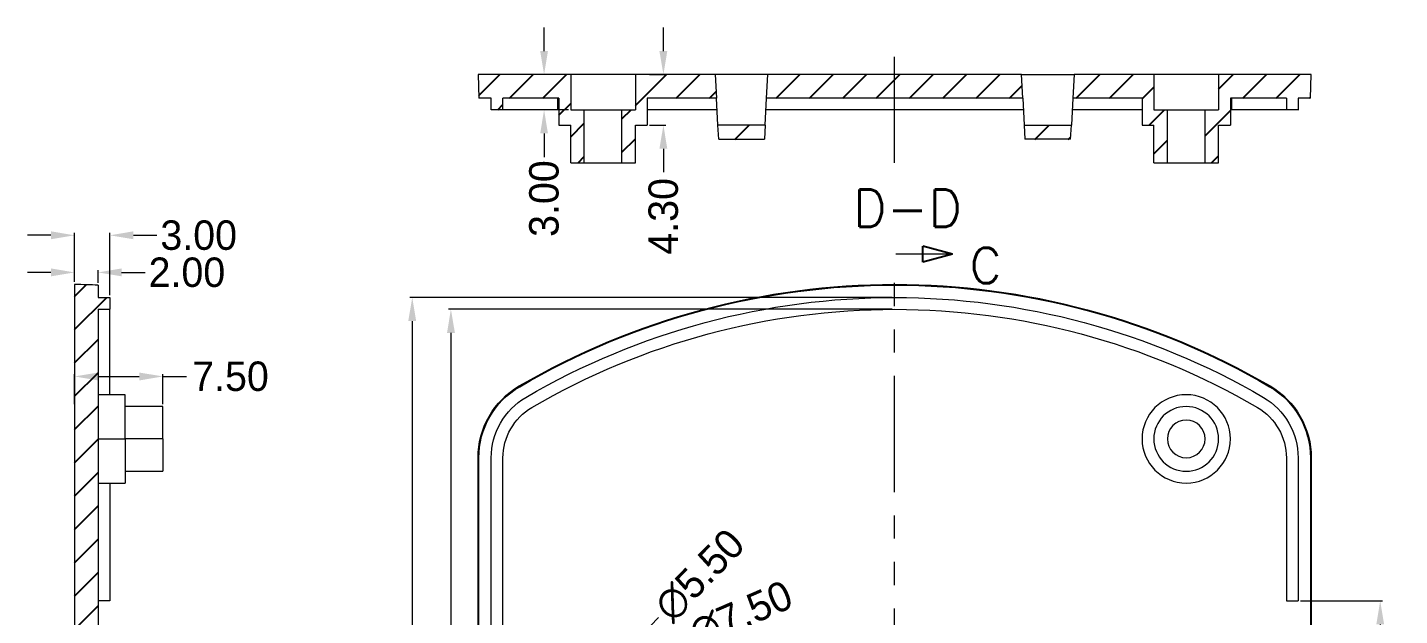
# Model space of a CAD drawing. Extents: x -222 to 335, y 201 to 414.
# Drawn here: x -106.4 to 10, y 322.2 to 372.2 of the extents above; entities that cross this region are included whole.
import ezdxf

# ---------------------------------------------------------------- set-up
doc = ezdxf.new("R2010")
doc.units = 0
doc.header["$MEASUREMENT"] = 0
doc.linetypes.add('PHANTOM', pattern=[2.5, 1.25, -0.25, 0.25, -0.25, 0.25, -0.25])
doc.layers.add('20', color=7, linetype='Continuous')
doc.layers.add('TOP', color=7, linetype='Continuous')
doc.styles.add('blockfont', font='simplex.shx', dxfattribs={"bigfont": 'bigfont'})
doc.dimstyles.get("Standard").update_dxf_attribs({"dimtxt": 0.18, "dimasz": 0.18, "dimexe": 0.18, "dimexo": 0.0625, "dimgap": 0.09, "dimtad": 0, "dimtih": 1, "dimtoh": 1, "dimdec": 4, "dimzin": 0, "dimdsep": 46, "dimtxsty": 'Standard', "dimcen": 0.09, "dimadec": 0, "dimazin": 0, "dimtfac": 1, "dimtdec": 4, "dimtofl": 0, "dimtmove": 0, "dimatfit": 3, "dimfxl": 0, "dimtolj": 1, "dimtzin": 0, "dimarcsym": 0})

# ---------------------------------------------------------------- blocks, each defined once
blk = doc.blocks.new('HATCH5')
at = {"color": 200, "linetype": 'Continuous'}
for p, q in [((175.77, 143.53), (176.76, 144.52)), ((175.77, 140.71), (178.5, 143.43)), ((175.77, 137.88), (177.77, 139.88)), ((175.77, 135.05), (177.77, 137.05)), ((175.77, 132.23), (177.77, 134.22)), ((175.77, 129.4), (177.77, 131.4)), ((175.77, 126.57), (177.77, 128.57)), ((175.77, 123.74), (177.77, 125.74)), ((175.77, 120.92), (177.77, 122.92)), ((175.77, 118.09), (177.77, 120.09)), ((175.77, 115.26), (177.77, 117.26)), ((175.77, 112.44), (177.77, 114.43)), ((175.77, 109.61), (177.77, 111.61)), ((175.77, 106.78), (177.77, 108.78)), ((175.8, 103.98), (177.77, 105.95)), ((176.17, 101.53), (177.77, 103.13)), ((176.17, 98.7), (177.77, 100.3)), ((176.17, 95.87), (177.58, 97.28)), ((177.58, 97.28), (177.77, 97.47)), ((176.17, 93.05), (177.77, 94.65)), ((175.77, 89.82), (177.77, 91.82)), ((175.77, 86.99), (177.77, 88.99)), ((175.77, 84.17), (177.77, 86.16)), ((176.17, 81.74), (177.77, 83.34)), ((176.17, 78.91), (177.77, 80.51)), ((176.17, 76.08), (177.77, 77.68)), ((176.17, 73.26), (177.77, 74.86)), ((176.17, 70.43), (177.77, 72.03)), ((176.17, 67.6), (177.77, 69.2)), ((176.17, 64.78), (177.77, 66.38)), ((176.17, 61.95), (177.77, 63.55)), ((175.77, 61.55), (176, 61.78)), ((175.77, 58.72), (177.77, 60.72)), ((175.77, 55.9), (177.77, 57.89)), ((176.85, 54.15), (178, 55.29)), ((179.54, 54.01), (180.68, 55.15)), ((180.07, 51.71), (181.27, 52.91)), ((180.07, 48.88), (181.27, 50.08)), ((180.07, 46.06), (181.27, 47.26)), ((180.07, 43.23), (181.27, 44.43)), ((180.07, 40.4), (181.27, 41.6)), ((179.55, 37.06), (181.27, 38.77)), ((175.77, 36.11), (177.51, 37.85)), ((175.77, 33.28), (177.77, 35.28)), ((175.77, 30.45), (177.9, 32.58))]:
    blk.add_line(p, q, dxfattribs=at)
blk = doc.blocks.new('HATCH7')
at = {"color": 200, "linetype": 'Continuous'}
for p, q in [((210.08, 170.97), (211.87, 172.75)), ((212.7, 170.75), (214.7, 172.75)), ((215.52, 170.75), (217.53, 172.75)), ((223.39, 170.13), (226.02, 172.75)), ((226.84, 170.75), (228.85, 172.75)), ((235.33, 170.75), (237.34, 172.75)), ((238.16, 170.75), (240.17, 172.75)), ((240.99, 170.75), (243, 172.75)), ((243.82, 170.75), (245.83, 172.75)), ((246.65, 170.75), (248.66, 172.75)), ((249.48, 170.75), (251.49, 172.75)), ((252.31, 170.75), (254.31, 172.75)), ((260.8, 170.75), (262.8, 172.75)), ((263.63, 170.75), (265.63, 172.75)), ((272.89, 171.52), (274.12, 172.75)), ((274.95, 170.75), (276.95, 172.75)), ((277.78, 170.75), (279.78, 172.75)), ((229.67, 170.75), (230.24, 171.32)), ((255.14, 170.75), (256.21, 171.82)), ((266.39, 170.68), (267.39, 171.68)), ((211.69, 169.75), (212.14, 170.2)), ((216.89, 169.29), (217.89, 170.29)), ((280.61, 170.75), (280.69, 170.83)), ((222.24, 168.98), (223.01, 169.75)), ((266.99, 168.45), (268.29, 169.75)), ((271.74, 167.54), (273.89, 169.69)), ((279.61, 169.75), (279.64, 169.78)), ((217.89, 167.46), (219.04, 168.61)), ((231.83, 167.25), (233.03, 168.45)), ((257.3, 167.25), (258.5, 168.45)), ((222.24, 166.15), (223.39, 167.3)), ((260.13, 167.25), (260.34, 167.46)), ((267.39, 166.02), (268.54, 167.17)), ((218.51, 165.25), (219.04, 165.78)), ((272.28, 165.25), (272.89, 165.86))]:
    blk.add_line(p, q, dxfattribs=at)
blk = doc.blocks.new('ASSORTED_DRAFT5')
at = {"color": 13}
for p, q in [((253.49, 152.55, 253.49), (250.99, 153.22)), ((250.99, 151.88), (250.99, 153.22)), ((253.49, 152.55, 253.49), (250.99, 151.88))]:
    blk.add_line(p, q, dxfattribs=at)
blk = doc.blocks.new('*D102')
at = {"color": 4, "linetype": 'Continuous', "lineweight": 9}
for p, q in [((1.63, 323.5), (8.6, 323.5)), ((8.4, 321.5), (8.4, 313.03)), ((8.4, 295), (8.4, 303.46)), ((5.4, 293), (8.6, 293))]:
    blk.add_line(p, q, dxfattribs=at)
for points in [[(8.07, 321.5), (8.73, 321.5), (8.4, 323.5)], [(8.07, 295), (8.73, 295), (8.4, 293)]]:
    blk.add_solid(points, dxfattribs=at)
at = {"layer": 'Defpoints', "color": 0, "linetype": 'Continuous', "lineweight": 9}
for p in [(1.43, 323.5), (8.4, 323.5), (5.2, 293)]:
    blk.add_point(p, dxfattribs=at)
at = {"color": 3, "linetype": 'Continuous', "lineweight": 9, "insert": (8.4, 308.25), "char_height": 2.5, "attachment_point": 5, "rotation": 90}
blk.add_mtext('\\A1;30.50', dxfattribs=at)
blk = doc.blocks.new('*D109')
at = {"color": 4, "linetype": 'Continuous', "lineweight": 9}
for p, q in [((-33.02, 348.25), (-70.69, 348.25)), ((-70.49, 346.25), (-70.49, 298.2)), ((-70.49, 239.75), (-70.49, 287.8)), ((-33.02, 237.75), (-70.69, 237.75))]:
    blk.add_line(p, q, dxfattribs=at)
for points in [[(-70.82, 346.25), (-70.15, 346.25), (-70.49, 348.25)], [(-70.82, 239.75), (-70.15, 239.75), (-70.49, 237.75)]]:
    blk.add_solid(points, dxfattribs=at)
at = {"layer": 'Defpoints', "color": 0, "linetype": 'Continuous', "lineweight": 9}
for p in [(-32.82, 348.25), (-70.49, 237.75), (-32.82, 237.75)]:
    blk.add_point(p, dxfattribs=at)
at = {"color": 3, "linetype": 'Continuous', "lineweight": 9, "insert": (-70.49, 293), "char_height": 2.5, "attachment_point": 5, "rotation": 90}
blk.add_mtext('\\A1;110.50', dxfattribs=at)
blk = doc.blocks.new('*D110')
at = {"color": 4, "linetype": 'Continuous', "lineweight": 9}
for p, q in [((-33.02, 349.25), (-73.97, 349.25)), ((-73.77, 347.25), (-73.77, 298.41)), ((-73.77, 238.75), (-73.77, 287.59)), ((-33.02, 236.75), (-73.97, 236.75))]:
    blk.add_line(p, q, dxfattribs=at)
for points in [[(-74.11, 347.25), (-73.44, 347.25), (-73.77, 349.25)], [(-74.11, 238.75), (-73.44, 238.75), (-73.77, 236.75)]]:
    blk.add_solid(points, dxfattribs=at)
at = {"layer": 'Defpoints', "color": 0, "linetype": 'Continuous', "lineweight": 9}
for p in [(-73.77, 349.25), (-32.82, 349.25), (-32.82, 236.75)]:
    blk.add_point(p, dxfattribs=at)
at = {"color": 3, "linetype": 'Continuous', "lineweight": 9, "insert": (-73.77, 293), "char_height": 2.5, "attachment_point": 5, "rotation": 90}
blk.add_mtext('\\A1;112.50', dxfattribs=at)
blk = doc.blocks.new('*D112')
at = {"color": 4, "linetype": 'Continuous', "lineweight": 9}
blk.add_line((-52.86, 322.08), (-54.25, 320.65), dxfattribs=at)
blk.add_solid([(-54.49, 320.88), (-54.02, 320.42), (-55.65, 319.22)], dxfattribs=at)
at = {"layer": 'Defpoints', "color": 0, "linetype": 'Continuous', "lineweight": 9}
for p in [(-55.65, 319.22), (-59.49, 315.28)]:
    blk.add_point(p, dxfattribs=at)
at = {"color": 3, "linetype": 'Continuous', "lineweight": 9, "insert": (-49.37, 325.66), "char_height": 2.5, "attachment_point": 5, "rotation": 45.7391}
blk.add_mtext('\\A1;∅5.50', dxfattribs=at)
blk = doc.blocks.new('*D113')
at = {"color": 4, "linetype": 'Continuous', "lineweight": 9}
blk.add_line((-50.46, 320.33), (-52.29, 319.53), dxfattribs=at)
blk.add_solid([(-52.43, 319.84), (-52.16, 319.23), (-54.13, 318.74)], dxfattribs=at)
at = {"layer": 'Defpoints', "color": 0, "linetype": 'Continuous', "lineweight": 9}
for p in [(-54.13, 318.74), (-61.01, 315.76)]:
    blk.add_point(p, dxfattribs=at)
at = {"color": 3, "linetype": 'Continuous', "lineweight": 9, "insert": (-45.88, 322.31), "char_height": 2.5, "attachment_point": 5, "rotation": 23.429}
blk.add_mtext('\\A1;∅7.50', dxfattribs=at)
blk = doc.blocks.new('*D117')
at = {"color": 4, "linetype": 'Continuous', "lineweight": 9}
for p, q in [((-62.58, 370.18), (-62.58, 372.18)), ((-60.52, 368.18), (-62.78, 368.18)), ((-60.52, 365.18), (-62.78, 365.18)), ((-62.58, 363.18), (-62.58, 361.18))]:
    blk.add_line(p, q, dxfattribs=at)
for points in [[(-62.91, 370.18), (-62.25, 370.18), (-62.58, 368.18)], [(-62.91, 363.18), (-62.25, 363.18), (-62.58, 365.18)]]:
    blk.add_solid(points, dxfattribs=at)
at = {"layer": 'Defpoints', "color": 0, "linetype": 'Continuous', "lineweight": 9}
for p in [(-60.32, 368.18), (-62.58, 365.18), (-60.32, 365.18)]:
    blk.add_point(p, dxfattribs=at)
at = {"color": 3, "linetype": 'Continuous', "lineweight": 9, "insert": (-62.58, 357.65), "char_height": 2.5, "attachment_point": 5, "rotation": 90}
blk.add_mtext('\\A1;3.00', dxfattribs=at)
blk = doc.blocks.new('*D118')
at = {"color": 4, "linetype": 'Continuous', "lineweight": 9}
for p, q in [((-52.45, 370.18), (-52.45, 372.18)), ((-53.62, 368.18), (-52.25, 368.18)), ((-53.62, 363.88), (-52.25, 363.88)), ((-52.45, 361.88), (-52.45, 359.88))]:
    blk.add_line(p, q, dxfattribs=at)
for points in [[(-52.79, 370.18), (-52.12, 370.18), (-52.45, 368.18)], [(-52.79, 361.88), (-52.12, 361.88), (-52.45, 363.88)]]:
    blk.add_solid(points, dxfattribs=at)
at = {"layer": 'Defpoints', "color": 0, "linetype": 'Continuous', "lineweight": 9}
for p in [(-53.82, 368.18), (-53.82, 363.88), (-52.45, 363.88)]:
    blk.add_point(p, dxfattribs=at)
at = {"color": 3, "linetype": 'Continuous', "lineweight": 9, "insert": (-52.45, 356.14), "char_height": 2.5, "attachment_point": 5, "rotation": 90}
blk.add_mtext('\\A1;4.30', dxfattribs=at)
blk = doc.blocks.new('*D119')
at = {"color": 4, "linetype": 'Continuous', "lineweight": 9}
for p, q in [((-104.44, 351.38), (-106.44, 351.38)), ((-102.44, 350.57), (-102.44, 351.58)), ((-100.44, 350.5), (-100.44, 351.58)), ((-98.44, 351.38), (-96.44, 351.38))]:
    blk.add_line(p, q, dxfattribs=at)
for points in [[(-104.44, 351.72), (-104.44, 351.05), (-102.44, 351.38)], [(-98.44, 351.72), (-98.44, 351.05), (-100.44, 351.38)]]:
    blk.add_solid(points, dxfattribs=at)
at = {"layer": 'Defpoints', "color": 0, "linetype": 'Continuous', "lineweight": 9}
for p in [(-100.44, 351.38), (-102.44, 350.37), (-100.44, 350.3)]:
    blk.add_point(p, dxfattribs=at)
at = {"color": 3, "linetype": 'Continuous', "lineweight": 9, "insert": (-92.9, 351.38), "char_height": 2.5, "attachment_point": 5}
blk.add_mtext('\\A1;2.00', dxfattribs=at)
blk = doc.blocks.new('*D120')
at = {"color": 4, "linetype": 'Continuous', "lineweight": 9}
for p, q in [((-104.44, 354.53), (-106.44, 354.53)), ((-102.44, 350.57), (-102.44, 354.73)), ((-99.44, 349.45), (-99.44, 354.73)), ((-97.44, 354.53), (-95.44, 354.53))]:
    blk.add_line(p, q, dxfattribs=at)
for points in [[(-104.44, 354.87), (-104.44, 354.2), (-102.44, 354.53)], [(-97.44, 354.87), (-97.44, 354.2), (-99.44, 354.53)]]:
    blk.add_solid(points, dxfattribs=at)
at = {"layer": 'Defpoints', "color": 0, "linetype": 'Continuous', "lineweight": 9}
for p in [(-99.44, 354.53), (-102.44, 350.37), (-99.44, 349.25)]:
    blk.add_point(p, dxfattribs=at)
at = {"color": 3, "linetype": 'Continuous', "lineweight": 9, "insert": (-91.9, 354.53), "char_height": 2.5, "attachment_point": 5}
blk.add_mtext('\\A1;3.00', dxfattribs=at)
blk = doc.blocks.new('*D121')
at = {"color": 4, "linetype": 'Continuous', "lineweight": 9}
for p, q in [((-102.44, 340.2), (-102.44, 342.75)), ((-100.44, 342.55), (-96.94, 342.55)), ((-94.94, 340.2), (-94.94, 342.75)), ((-94.94, 342.55), (-92.94, 342.55))]:
    blk.add_line(p, q, dxfattribs=at)
for points in [[(-100.44, 342.88), (-100.44, 342.21), (-102.44, 342.55)], [(-96.94, 342.88), (-96.94, 342.21), (-94.94, 342.55)]]:
    blk.add_solid(points, dxfattribs=at)
at = {"layer": 'Defpoints', "color": 0, "linetype": 'Continuous', "lineweight": 9}
for p in [(-94.94, 342.55), (-102.44, 340), (-94.94, 340)]:
    blk.add_point(p, dxfattribs=at)
at = {"color": 3, "linetype": 'Continuous', "lineweight": 9, "insert": (-89.2, 342.55), "char_height": 2.5, "attachment_point": 5}
blk.add_mtext('\\A1;7.50', dxfattribs=at)

msp = doc.modelspace()

# ---------------------------------------------------------------- linework, layer by layer
at = {"layer": '20', "color": 1, "linetype": 'PHANTOM', "lineweight": 9, "ltscale": 7.895389}
for p, q in [((-32.819, 360.677), (-32.819, 369.696)), ((-32.819, 234.034), (-32.819, 352.003))]:
    msp.add_line(p, q, dxfattribs=at)
at = {"layer": '20', "color": 7, "linetype": 'Continuous', "lineweight": 9}
for p, q in [((-68.189, 368.181), (-68.119, 366.181)), ((-60.319, 368.181), (-68.189, 368.181)), ((-60.319, 368.181), (-60.319, 365.181)), ((-54.819, 368.181), (-60.319, 368.181)), ((-54.819, 368.181), (-54.819, 365.181)), ((-48.045, 368.181), (-54.819, 368.181)), ((-48.045, 368.181), (-47.94, 366.181)), ((-43.594, 368.181), (-48.045, 368.181)), ((-43.699, 366.181), (-43.594, 368.181)), ((-22.045, 368.181), (-43.594, 368.181)), ((-21.94, 366.181), (-22.045, 368.181)), ((-22.045, 368.181), (-17.594, 368.181)), ((-17.594, 368.181), (-17.699, 366.181)), ((-10.819, 368.181), (-17.594, 368.181)), ((-10.819, 368.181), (-10.819, 365.181)), ((-5.319, 368.181), (-10.819, 368.181)), ((2.551, 368.181), (-5.319, 368.181)), ((-5.319, 368.181), (-5.319, 365.181)), ((2.481, 366.181), (2.551, 368.181)), ((-67.069, 366.181), (-68.119, 366.181)), ((-67.069, 365.181), (-67.069, 366.181)), ((-61.319, 366.181), (-66.069, 366.181)), ((-66.069, 365.181), (-66.069, 366.181)), ((-61.427, 366.181), (-61.427, 365.181)), ((-61.319, 366.181), (-61.319, 363.881)), ((-47.94, 366.181), (-53.819, 366.181)), ((-53.819, 366.181), (-53.819, 363.881)), ((-47.819, 363.881), (-47.94, 366.181)), ((-43.819, 363.881), (-43.699, 366.181)), ((-21.94, 366.181), (-43.699, 366.181)), ((-21.94, 366.181), (-21.819, 363.881)), ((-17.699, 366.181), (-17.819, 363.881)), ((-11.819, 366.181), (-17.699, 366.181)), ((-11.819, 366.181), (-11.819, 363.881)), ((0.431, 366.181), (-4.319, 366.181)), ((-4.319, 366.181), (-4.319, 363.881)), ((-4.211, 366.181), (-4.211, 365.181)), ((0.431, 366.181), (0.431, 365.181)), ((1.431, 366.181), (1.431, 365.181)), ((2.481, 366.181), (1.431, 366.181)), ((-66.069, 365.181), (-67.069, 365.181)), ((-61.427, 365.181), (-66.069, 365.181)), ((-61.319, 365.181), (-61.427, 365.181)), ((-60.319, 365.181), (-59.169, 365.181)), ((-59.169, 360.681), (-59.169, 365.181)), ((-59.169, 365.181), (-55.969, 365.181)), ((-55.969, 360.681), (-55.969, 365.181)), ((-55.969, 365.181), (-54.819, 365.181)), ((-47.887, 365.181), (-53.819, 365.181)), ((-21.888, 365.181), (-43.751, 365.181)), ((-11.82, 365.181), (-17.752, 365.181)), ((-10.819, 365.181), (-9.669, 365.181)), ((-9.669, 360.681), (-9.669, 365.181)), ((-9.669, 365.181), (-6.469, 365.181)), ((-6.469, 365.181), (-5.319, 365.181)), ((-6.469, 360.681), (-6.469, 365.181)), ((-4.211, 365.181), (-4.32, 365.181)), ((0.431, 365.181), (-4.211, 365.181)), ((1.431, 365.181), (0.431, 365.181)), ((-61.319, 363.881), (-60.319, 363.881)), ((-60.319, 360.681), (-60.319, 363.881)), ((-54.819, 360.681), (-54.819, 363.881)), ((-54.819, 363.881), (-53.819, 363.881)), ((-43.819, 363.881), (-47.819, 363.881)), ((-47.756, 362.681), (-47.819, 363.881)), ((-43.819, 363.881), (-43.882, 362.681)), ((-21.819, 363.881), (-17.819, 363.881)), ((-21.819, 363.881), (-21.756, 362.681)), ((-17.882, 362.681), (-17.819, 363.881)), ((-11.819, 363.881), (-10.819, 363.881)), ((-10.819, 360.681), (-10.819, 363.881)), ((-5.319, 363.881), (-4.319, 363.881)), ((-5.319, 360.681), (-5.319, 363.881)), ((-47.756, 362.681), (-43.882, 362.681)), ((-17.882, 362.681), (-21.756, 362.681)), ((-60.319, 360.681), (-59.169, 360.681)), ((-59.169, 360.681), (-55.969, 360.681)), ((-55.969, 360.681), (-54.819, 360.681)), ((-10.819, 360.681), (-9.669, 360.681)), ((-9.669, 360.681), (-6.469, 360.681)), ((-6.469, 360.681), (-5.319, 360.681)), ((-102.438, 350.367), (-102.438, 309.797)), ((-100.438, 350.297), (-100.438, 349.247)), ((-100.438, 349.247), (-99.438, 349.247)), ((-99.438, 349.247), (-99.438, 348.247)), ((-100.438, 348.247), (-100.438, 303.099)), ((-100.438, 348.247), (-99.438, 348.247)), ((-99.438, 340.997), (-99.438, 348.247)), ((-64.651, 341.678), (-64.686, 341.738)), ((-0.987, 341.678), (-0.952, 341.738)), ((-98.138, 340.997), (-100.438, 340.997)), ((-98.138, 337.247), (-98.138, 340.997)), ((-94.938, 339.997), (-98.138, 339.997)), ((-94.938, 337.247), (-94.938, 339.997)), ((-100.438, 337.247), (-98.138, 337.247)), ((-98.138, 337.247), (-98.138, 333.497)), ((-94.938, 337.247), (-98.138, 337.247)), ((-94.938, 337.247), (-94.938, 334.497)), ((-68.189, 246.734), (-68.189, 335.634)), ((-68.119, 335.634), (-68.189, 335.634)), ((-68.119, 246.734), (-68.119, 335.634)), ((-67.069, 246.734), (-67.069, 335.634)), ((-66.069, 246.734), (-66.069, 335.634)), ((0.431, 335.634), (0.431, 323.497)), ((1.431, 335.634), (1.431, 323.497)), ((2.481, 335.634), (2.551, 335.634)), ((2.481, 335.634), (2.481, 246.734)), ((2.551, 335.634), (2.551, 246.734)), ((-98.138, 334.497), (-94.938, 334.497)), ((-100.438, 333.497), (-98.138, 333.497)), ((-99.438, 333.497), (-99.438, 323.497)), ((-99.438, 323.497), (-100.438, 323.497)), ((0.431, 323.497), (1.431, 323.497))]:
    msp.add_line(p, q, dxfattribs=at)
at = {"layer": '20', "color": 1, "linetype": 'Continuous', "lineweight": 9}
msp.add_line((-27.914, 352.933), (-32.715, 352.933), dxfattribs=at)
at = {"layer": '20', "color": 7, "linetype": 'Continuous', "lineweight": 9, "extrusion": (0, 0, -1)}
for centre, radius, start, end in [((32.819, 287.208), 63.159, 59.69838, 120.30162), ((32.819, 287.208), 63.089, 59.69838, 120.30162), ((32.819, 287.208), 62.039, 59.69838, 120.30162), ((32.819, 287.208), 61.039, 59.69838, 120.30162), ((61.119, 335.634), 7.07, 0, 59.69838), ((61.119, 335.634), 7, 0, 59.69838), ((4.519, 335.634), 7, 120.30162, 180), ((4.519, 335.634), 7.07, 120.30162, 180), ((61.119, 335.634), 5.95, 0, 59.69838), ((4.519, 335.634), 5.95, 120.30162, 180), ((61.119, 335.634), 4.95, 0, 59.69838), ((4.519, 335.634), 4.95, 120.30162, 180)]:
    msp.add_arc(centre, radius, start, end, dxfattribs=at)
at = {"layer": '20', "color": 7, "linetype": 'Continuous', "lineweight": 9}
for radius, start, end in [(3.75, 0, 180), (2.75, 0, 180), (1.6, 0, 180), (3.75, 180, 0), (2.75, 180, 0), (1.6, 180, 0)]:
    msp.add_arc((-8.069, 337.247), radius, start, end, dxfattribs=at)
msp.add_open_spline([(-100.438, 350.297), (-100.759, 350.308), (-101.08, 350.319), (-101.401, 350.331), (-101.747, 350.343), (-102.092, 350.355), (-102.438, 350.367)], degree=3, knots=[0, 0, 0, 0, 0.4816693, 0.4816693, 0.4816693, 1, 1, 1, 1], dxfattribs=at)

# ---------------------------------------------------------------- block references
at = {"layer": '20', "color": 200, "linetype": 'Continuous', "lineweight": 9}
for name, p in [('HATCH7', (-278.209, 195.429)), ('HATCH5', (-278.209, 205.815))]:
    msp.add_blockref(name, p, dxfattribs=at)
at = {"layer": 'TOP', "color": 1, "linetype": 'Continuous', "lineweight": 9}
msp.add_blockref('ASSORTED_DRAFT5', (-281.408, 200.381), dxfattribs=at)

# ---------------------------------------------------------------- texts
at = {"layer": 'TOP', "color": 1, "linetype": 'Continuous', "lineweight": 9, "line_spacing_factor": 0.903614, "style": 'blockfont'}
for s, insert, char_height, attachment_point in [('\\W01.000; \\H3.17;D-D\\H3.17;', (-32.819, 355.248), 3.175, 8), ('\\W01.000;C', (-26.455, 350.464), 3, 7)]:
    msp.add_mtext(s, dxfattribs=dict(at, insert=insert, char_height=char_height, attachment_point=attachment_point))

# ---------------------------------------------------------------- dimensions: what is measured, and where the dimension line sits
at = {"color": 1, "linetype": 'Continuous', "lineweight": 9}
for base, p1, p2, picture, middle in [((-62.58, 365.181), (-60.319, 368.181), (-60.319, 365.181), '*D117', (-62.58, 357.648)), ((-52.452, 363.881), (-53.819, 368.181), (-53.819, 363.881), '*D118', (-52.452, 356.139)), ((-73.772, 349.247), (-32.819, 236.747), (-32.819, 349.247), '*D110', (-73.772, 292.997)), ((-70.486, 237.747), (-32.819, 348.247), (-32.819, 237.747), '*D109', (-70.486, 292.997)), ((8.401, 323.497), (5.196, 292.997), (1.431, 323.497), '*D102', (8.401, 308.247))]:
    dim = msp.add_linear_dim(base=base, p1=p1, p2=p2, angle=90, dimstyle='Standard', override={"dimtxt": 2.5, "dimasz": 2, "dimexe": 0.2, "dimexo": 0.2, "dimgap": 0.2, "dimtih": 0, "dimtoh": 0, "dimdec": 2, "dimdsep": 0, "dimcen": 0, "dimclrd": 4, "dimclre": 4, "dimclrt": 3, "dimadec": 1, "dimtdec": 2, "dimlwd": 9, "dimlwe": 9}, dxfattribs=at)
    dim.commit()
    dim.dimension.update_dxf_attribs({"geometry": picture, "text_midpoint": middle})
for base, p2, picture, middle in [((-99.438, 354.534), (-99.438, 349.247), '*D120', (-91.904, 354.534)), ((-100.438, 351.382), (-100.438, 350.297), '*D119', (-92.904, 351.382))]:
    dim = msp.add_linear_dim(base=base, p1=(-102.438, 350.367), p2=p2, dimstyle='Standard', override={"dimtxt": 2.5, "dimasz": 2, "dimexe": 0.2, "dimexo": 0.2, "dimgap": 0.2, "dimtih": 0, "dimtoh": 0, "dimdec": 2, "dimdsep": 0, "dimcen": 0, "dimclrd": 4, "dimclre": 4, "dimclrt": 3, "dimadec": 1, "dimtdec": 2, "dimlwd": 9, "dimlwe": 9}, dxfattribs=at)
    dim.commit()
    dim.dimension.update_dxf_attribs({"geometry": picture, "text_midpoint": middle})
dim = msp.add_linear_dim(base=(-94.938, 342.547), p1=(-102.438, 339.997), p2=(-94.938, 339.997), dimstyle='Standard', override={"dimtxt": 2.5, "dimasz": 2, "dimexe": 0.2, "dimexo": 0.2, "dimgap": 0.2, "dimtih": 0, "dimtoh": 0, "dimdec": 2, "dimdsep": 0, "dimcen": 0, "dimclrd": 4, "dimclre": 4, "dimclrt": 3, "dimadec": 1, "dimtdec": 2, "dimlwd": 9, "dimlwe": 9}, dxfattribs=at)
dim.commit()
dim.dimension.update_dxf_attribs({"geometry": '*D121', "text_midpoint": (-89.196, 342.547), "dimtype": 160})
for p1, p2, picture, middle in [((-59.489, 315.278), (-55.65, 319.216), '*D112', (-49.375, 325.656)), ((-61.01, 315.756), (-54.128, 318.738), '*D113', (-45.878, 322.313))]:
    dim = msp.add_diameter_dim_2p(p1=p1, p2=p2, dimstyle='Standard', override={"dimtxt": 2.5, "dimasz": 2, "dimexe": 0.2, "dimexo": 0.2, "dimgap": 0.2, "dimtih": 0, "dimtoh": 0, "dimdec": 2, "dimdsep": 0, "dimcen": 0, "dimclrd": 4, "dimclre": 4, "dimclrt": 3, "dimadec": 1, "dimtdec": 2, "dimlwd": 9, "dimlwe": 9}, dxfattribs=at)
    dim.commit()
    dim.dimension.update_dxf_attribs({"geometry": picture, "text_midpoint": middle})

doc.saveas('drawing.dxf')
